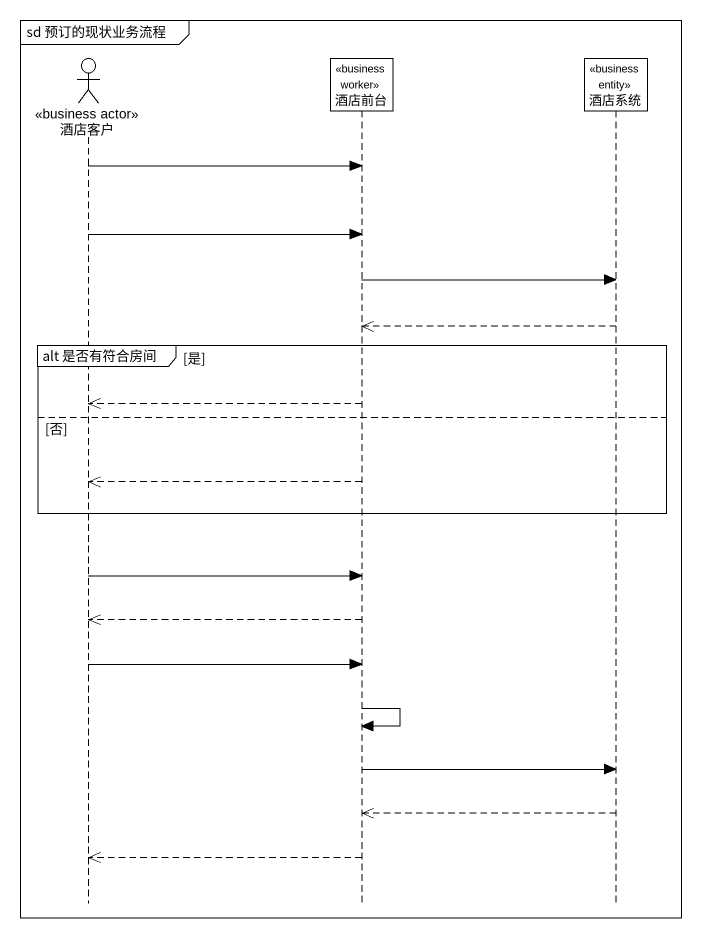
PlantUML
@startuml
mainframe sd 预订的现状业务流程
hide footbox
actor 酒店客户 <<business actor>>
participant 酒店前台 <<business worker>>
participant 酒店系统 <<business entity>>

酒店客户 -> 酒店前台
酒店客户 -> 酒店前台
酒店前台 -> 酒店系统
酒店系统 -->> 酒店前台
group alt 是否有符合房间 [是]
  酒店前台 -->> 酒店客户
else 否
  酒店前台 -->> 酒店客户
end
酒店客户 -> 酒店前台
酒店前台 -->> 酒店客户
酒店客户 -> 酒店前台
酒店前台 -> 酒店前台
酒店前台 -> 酒店系统
酒店系统 -->> 酒店前台
酒店前台 -->> 酒店客户
@enduml
